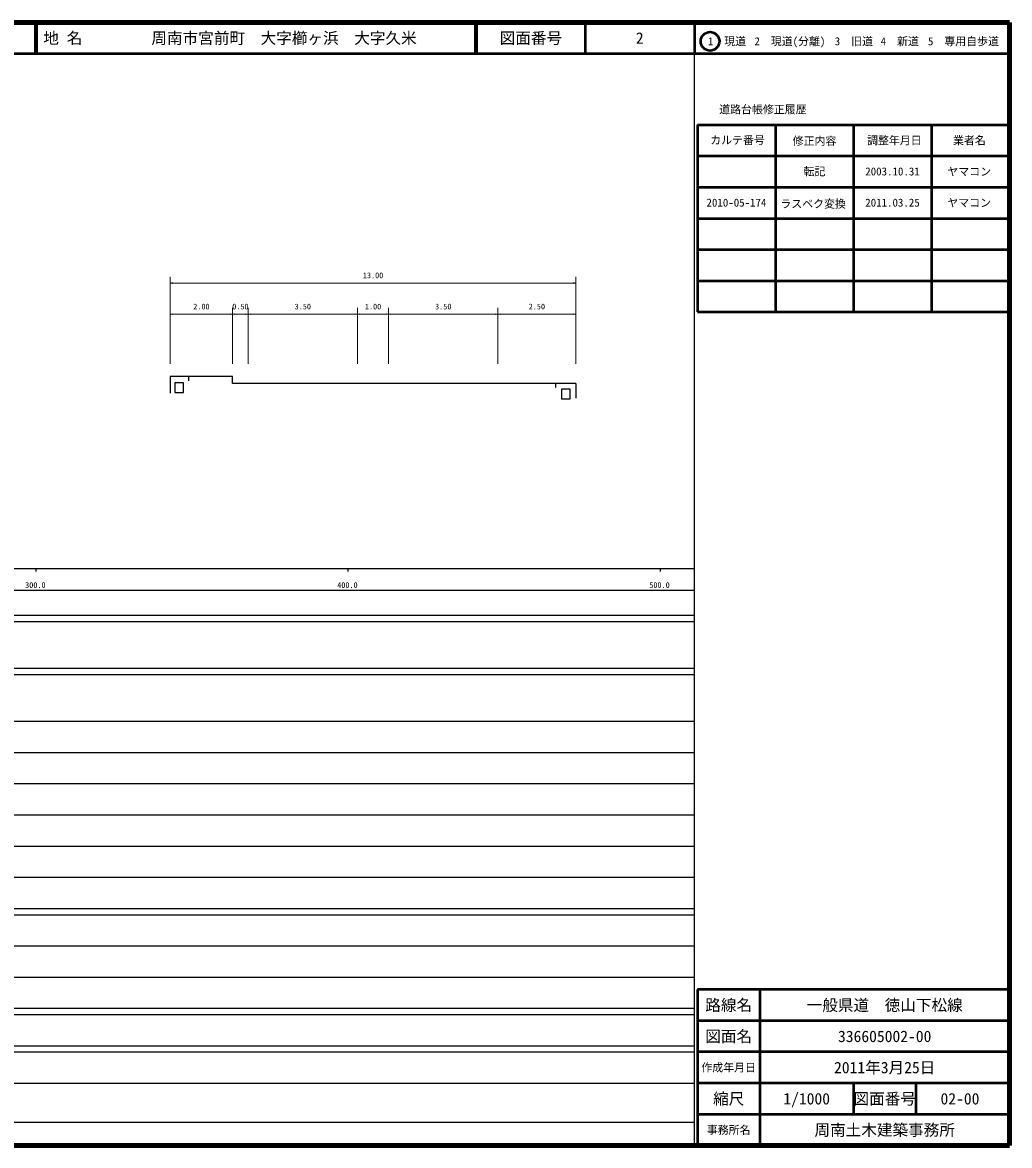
# Model space of a CAD drawing. Units: millimetres on the paper, enlarged 1000 times, with parts at other scales. Extents: x 40000 to 680000, y 20000 to 380000.
# Drawn here: x 363711 to 680000, y 20000 to 380000 of the extents above; entities that cross this region are included whole.
import ezdxf
from ezdxf.enums import TextEntityAlignment as Align

# ---------------------------------------------------------------- set-up
doc = ezdxf.new("R2010")
doc.units = ezdxf.units.MM
doc.header["$LTSCALE"] = 1000
for name, color, linetype, lineweight in [('M-BGD', 7, 'Continuous', 25), ('M-STR-HTXT', 7, 'Continuous', 13), ('M-TTL', 2, 'Continuous', 140), ('M-TTL-BAND', 7, 'Continuous', 25), ('M-TTL-FRAM', 2, 'Continuous', 50), ('M-TTL-LINE', 7, 'Continuous', 50)]:
    doc.layers.add(name, color=color, linetype=linetype, lineweight=lineweight)
doc.layers.add('M-TTL-TXT', color=7, linetype='Continuous')
doc.styles.add('ＭＳ ゴシック', font='')
doc.styles.get('ＭＳ ゴシック').set_extended_font_data('MS Gothic')

# ---------------------------------------------------------------- blocks, each defined once
blk = doc.blocks.new('open_arrow')
at = {"color": 0, "linetype": 'Continuous', "lineweight": -2}
blk.add_lwpolyline([(7.5, 1.25), (0, 0), (7.5, -1.25)], dxfattribs=at)

msp = doc.modelspace()

# ---------------------------------------------------------------- linework, layer by layer
at = {"layer": 'M-BGD'}
for p, q in [((416973, 265105), (416973, 266544)), ((534567, 262939), (534567, 264270)), ((541049, 264270), (541049, 259591))]:
    msp.add_line(p, q, dxfattribs=at)
msp.add_lwpolyline([(541049, 264270), (516049, 264270), (481049, 264270), (471049, 264270), (436049, 264270), (431049, 264270), (431049, 266544), (411049, 266544), (411049, 261140)], dxfattribs=at)
for points in [[(412511, 261374), (415341, 261374), (415341, 264536), (412511, 264536)], [(536392, 259330), (539222, 259330), (539222, 262492), (536392, 262492)]]:
    msp.add_lwpolyline(points, close=True, dxfattribs=at)
at = {"layer": 'M-STR-HTXT'}
for p, q in [((411049, 270544), (411049, 298473)), ((411049, 296473), (541049, 296473)), ((541049, 270544), (541049, 298473)), ((431049, 270544), (431049, 288473)), ((436049, 270544), (436049, 288473)), ((471049, 270544), (471049, 288473)), ((481049, 270544), (481049, 288473)), ((516049, 270544), (516049, 288473)), ((411049, 286473), (431049, 286473)), ((431049, 286473), (436049, 286473)), ((436049, 286473), (471049, 286473)), ((471049, 286473), (481049, 286473)), ((481049, 286473), (516049, 286473)), ((516049, 286473), (541049, 286473))]:
    msp.add_line(p, q, dxfattribs=at)
at = {"layer": 'M-TTL'}
for p, q in [((680000, 380000), (40000, 380000)), ((680000, 20000), (680000, 380000)), ((40000, 20000), (680000, 20000))]:
    msp.add_line(p, q, dxfattribs=at)
at = {"layer": 'M-TTL-BAND'}
for p, q in [((579000, 20000), (579000, 370000)), ((40000, 205000), (579000, 205000)), ((368000, 205000), (368000, 204000)), ((468000, 205000), (468000, 204000)), ((568000, 205000), (568000, 204000)), ((68000, 198000), (579000, 198000)), ((40000, 190000), (579000, 190000)), ((40000, 188000), (579000, 188000)), ((40000, 173000), (579000, 173000)), ((40000, 171000), (579000, 171000)), ((40000, 156000), (579000, 156000)), ((46000, 146000), (579000, 146000)), ((52000, 136000), (579000, 136000)), ((46000, 126000), (579000, 126000)), ((52000, 116000), (579000, 116000)), ((46000, 106000), (579000, 106000)), ((40000, 96000), (579000, 96000)), ((40000, 94000), (579000, 94000)), ((49000, 84000), (579000, 84000)), ((40000, 74000), (579000, 74000)), ((40000, 64000), (579000, 64000)), ((40000, 62000), (579000, 62000)), ((40000, 52000), (579000, 52000)), ((40000, 50000), (579000, 50000)), ((40000, 40000), (579000, 40000)), ((68000, 27500), (579000, 27500))]:
    msp.add_line(p, q, dxfattribs=at)
at = {"layer": 'M-TTL-FRAM'}
for p, q in [((580000, 347197), (580000, 287197)), ((580000, 347197), (680000, 347197)), ((580000, 287197), (680000, 287197)), ((680000, 70000), (580000, 70000)), ((580000, 70000), (580000, 20000))]:
    msp.add_line(p, q, dxfattribs=at)
at = {"layer": 'M-TTL-LINE'}
for p, q in [((367750, 380000), (367750, 370000)), ((368250, 380000), (368250, 370000)), ((508747, 380000), (508747, 370000)), ((509247, 380000), (509247, 370000)), ((543997, 380000), (543997, 370000)), ((579000, 380000), (579000, 370000)), ((40000, 370000), (680000, 370000)), ((605000, 347197), (605000, 287197)), ((630000, 347197), (630000, 287197)), ((655000, 347197), (655000, 287197)), ((580000, 337197), (680000, 337197)), ((580000, 327197), (680000, 327197)), ((580000, 317197), (680000, 317197)), ((580000, 307197), (680000, 307197)), ((580000, 297197), (680000, 297197)), ((600000, 70000), (600000, 20000)), ((680000, 60000), (580000, 60000)), ((680000, 50000), (580000, 50000)), ((680000, 40000), (580000, 40000)), ((630000, 40000), (630000, 30000)), ((650000, 40000), (650000, 30000)), ((680000, 30000), (580000, 30000))]:
    msp.add_line(p, q, dxfattribs=at)
msp.add_circle((584031, 373958), 3000, dxfattribs=at)

# ---------------------------------------------------------------- block references
at = {"layer": 'M-STR-HTXT', "xscale": 100, "yscale": 100}
for p in [(411049, 296473), (411049, 286473), (431049, 286473), (436049, 286473), (471049, 286473), (481049, 286473), (516049, 286473)]:
    msp.add_blockref('open_arrow', p, dxfattribs=at)
at = {"layer": 'M-STR-HTXT', "xscale": 100, "yscale": 100, "rotation": 180}
for p in [(541049, 296473), (431049, 286473), (436049, 286473), (471049, 286473), (481049, 286473), (516049, 286473), (541049, 286473)]:
    msp.add_blockref('open_arrow', p, dxfattribs=at)

# ---------------------------------------------------------------- texts
at = {"layer": 'M-STR-HTXT', "style": 'ＭＳ ゴシック'}
for s, p in [('13.00', (476049, 297473)), ('2.00', (421049, 287473)), ('0.50', (433549, 287473)), ('3.50', (453549, 287473)), ('1.00', (476049, 287473)), ('3.50', (498549, 287473)), ('2.50', (528549, 287473))]:
    msp.add_text(s, height=1833, dxfattribs=at).set_placement(p, align=Align.BOTTOM_CENTER)
at = {"layer": 'M-TTL-BAND', "style": 'ＭＳ ゴシック'}
for s, p in [('300.0', (367844, 198195)), ('400.0', (467844, 198195)), ('500.0', (567844, 198195))]:
    msp.add_text(s, height=1833, dxfattribs=at).set_placement(p, align=Align.BOTTOM_CENTER)
at = {"layer": 'M-TTL-TXT', "style": 'ＭＳ ゴシック'}
for s, p in [('地 名', (370380, 375000)), ('周南市宮前町\u3000大字櫛ヶ浜\u3000大字久米', (405024, 375000))]:
    msp.add_text(s, height=3666, dxfattribs=at).set_placement(p, align=Align.MIDDLE_LEFT)
for s, height, p in [('図面番号', 3666, (526622, 375000)), ('2', 3666, (561497, 375000)), ('1\u3000現道', 2566, (589448, 373958)), ('2\u3000現道(分離)', 2566, (609619, 373958)), ('3\u3000旧道', 2566, (630121, 373958)), ('4\u3000新道', 2566, (644824, 373958)), ('5\u3000専用自歩道', 2566, (665228, 373958)), ('道路台帳修正履歴', 2566, (600968, 352113)), ('カルテ番号', 2566, (592839, 342277)), ('修正内容', 2566, (617509, 342023)), ('調整年月日', 2566, (643089, 342197)), ('業者名', 2566, (667134, 342197)), ('転記', 2566, (617500, 332245)), ('2003.10.31', 2566, (642500, 332245)), ('ヤマコン', 2566, (667077, 332189)), ('2010-05-174', 2566, (592500, 322245)), ('ラスベク変換', 2566, (617063, 321860)), ('2011.03.25', 2566, (642500, 322245)), ('ヤマコン', 2566, (667077, 322189)), ('路線名', 3666, (590000, 65000)), ('路線名', 3666, (590000, 65000)), ('一般県道\u3000徳山下松線', 3666, (640000, 65000)), ('図面名', 3666, (590000, 55000)), ('図面名', 3666, (590000, 55000)), ('336605002-00', 3666, (640000, 55000)), ('2011年3月25日', 3666, (640000, 45000)), ('作成年月日', 2566, (590000, 45000)), ('作成年月日', 2566, (590000, 45000)), ('縮尺', 3666, (590000, 35000)), ('縮尺', 3666, (590000, 35000)), ('1/1000', 3666, (615000, 35000)), ('図面番号', 3666, (640000, 35000)), ('図面番号', 3666, (640000, 35000)), ('02-00', 3666, (664125, 35000)), ('事務所名', 2566, (590000, 25000)), ('事務所名', 2566, (590000, 25000)), ('周南土木建築事務所', 3666, (640000, 25000))]:
    msp.add_text(s, height=height, dxfattribs=at).set_placement(p, align=Align.MIDDLE_CENTER)

doc.saveas('drawing.dxf')
